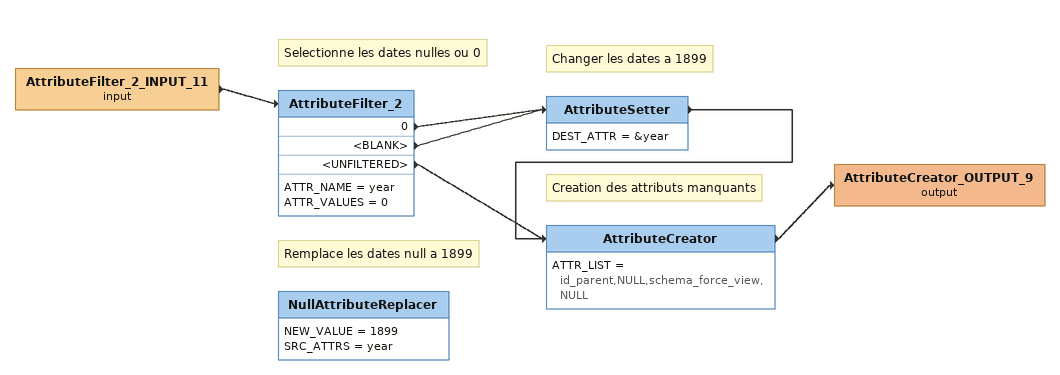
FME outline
AttributeFilter_2_INPUT_11 (input)
    -> AttributeFilter_2
Note: Selectionne les dates nulles ou 0
AttributeFilter_2
    ATTR_NAME = year
    ATTR_VALUES = 0
    0 -> AttributeSetter
    <BLANK> -> AttributeSetter
    <UNFILTERED> -> AttributeCreator
Note: Changer les dates a 1899
AttributeSetter
    DEST_ATTR = &year
    -> AttributeCreator
Note: Creation des attributs manquants
AttributeCreator
    ATTR_LIST = id_parent,NULL,schema_force_view,NULL
    -> AttributeCreator_OUTPUT_9 (output)
AttributeCreator_OUTPUT_9 (output)
Note: Remplace les dates null a 1899
NullAttributeReplacer
    NEW_VALUE = 1899
    SRC_ATTRS = year
